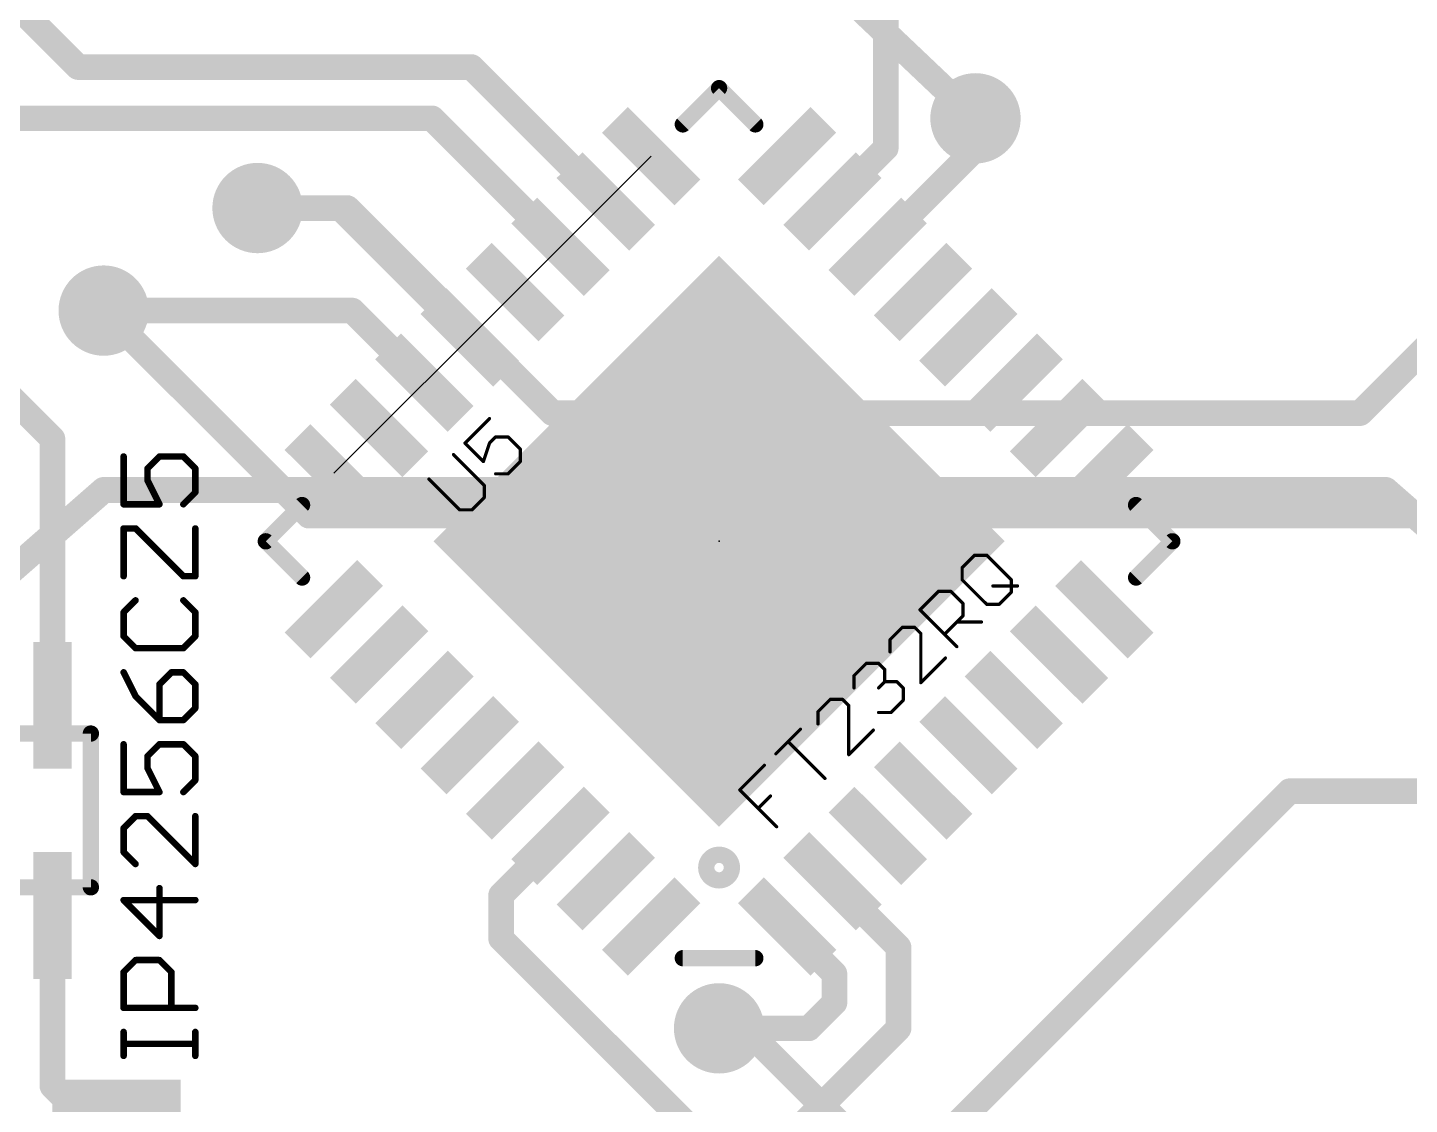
# Model space of a CAD drawing. Extents: x -0.4 to 70.1, y -0.1 to 70.1.
# Drawn here: x 50.01 to 60.78, y 52.91 to 61.31 of the extents above; entities that cross this region are included whole.
import ezdxf

# ---------------------------------------------------------------- set-up
doc = ezdxf.new("R2010")
doc.units = 0
for name, color, linetype in [('1', 22, 'CONTINUOUS'), ('16', 175, 'CONTINUOUS'), ('18', 82, 'CONTINUOUS'), ('19', 53, 'CONTINUOUS'), ('21', 253, 'CONTINUOUS'), ('23', 7, 'CONTINUOUS'), ('25', 253, 'CONTINUOUS'), ('27', 253, 'CONTINUOUS')]:
    doc.layers.add(name, color=color, linetype=linetype)

# ---------------------------------------------------------------- blocks, each defined once
blk = doc.blocks.new('RECT')
blk.add_solid([(-0.5, -0.5), (0.5, -0.5), (-0.5, 0.5), (0.5, 0.5)])
blk = doc.blocks.new('ROUNDV')
at = {"const_width": 0.5}
blk.add_lwpolyline([(0, -0.25, 1), (0, 0.25, 1), (0, -0.25)], format="xyb", dxfattribs=at)

msp = doc.modelspace()

# ---------------------------------------------------------------- linework, layer by layer
at = {"layer": '1', "const_width": 0.2}
for points in [[(56.7, 62.2), (56.7, 60.3678)], [(49.95, 61.45), (50.4, 61)], [(50.4, 61), (53.4678, 61)], [(53.4678, 61), (54.5161, 59.9517)], [(49.8, 60.6), (53.1607, 60.6)], [(53.1607, 60.6), (54.1626, 59.5981)], [(57.4, 60.6), (57.4, 60.3607)], [(56.7, 60.3678), (56.2839, 59.9517)], [(57.4, 60.3607), (56.6374, 59.5981)], [(51.8, 59.9), (52.4464, 59.9)], [(52.4464, 59.9), (53.4555, 58.891)], [(50.6, 59.1), (52.5393, 59.1)], [(52.5393, 59.1), (53.1019, 58.5374)], [(50.2, 58.1), (49.8, 58.5)], [(50.2, 56.02), (50.2, 58.1)], [(59.85, 55.35), (56.8, 52.3)], [(65.2, 55.35), (59.85, 55.35)], [(54.1626, 55.0019), (53.7, 54.5393)], [(56.2839, 54.6483), (56.8, 54.1322)], [(53.7, 54.5393), (53.7, 54.2)], [(50.2, 54.38), (50.2, 53.05)], [(55.9303, 54.2948), (56.3, 53.9251)], [(53.7, 54.2), (55.6, 52.3)], [(56.8, 54.1322), (56.8, 53.5)], [(56.3, 53.9251), (56.3, 53.7)], [(56.3, 53.7), (56.1, 53.5)], [(56.1, 53.5), (55.4, 53.5)], [(56.8, 53.5), (56, 52.7)], [(50.2, 53.05), (50.7, 52.55)]]:
    msp.add_lwpolyline(points, dxfattribs=at)
at = {"layer": '1', "const_width": 0.1}
for points in [[(50.4, 61.05, 1), (50.4, 60.95)], [(50.3646, 60.9646, 1), (50.4354, 61.0354)], [(53.5031, 61.0354, 1), (53.4324, 60.9646)], [(53.4678, 60.95, 1), (53.4678, 61.05)], [(53.196, 60.6354, 1), (53.1253, 60.5646)], [(53.1607, 60.55, 1), (53.1607, 60.65)], [(57.45, 60.6, 1), (57.35, 60.6)], [(56.7354, 60.3324, 1), (56.6646, 60.4031)], [(56.65, 60.3678, 1), (56.75, 60.3678)], [(57.35, 60.3607, 1), (57.45, 60.3607)], [(57.4354, 60.3253, 1), (57.3646, 60.396)], [(54.4808, 59.9163, 1), (54.5515, 59.987)], [(56.2485, 59.987, 1), (56.3192, 59.9163)], [(51.8, 59.95, 1), (51.8, 59.85)], [(52.4818, 59.9354, 1), (52.4111, 59.8646)], [(52.4464, 59.85, 1), (52.4464, 59.95)], [(54.1272, 59.5627, 1), (54.1979, 59.6335)], [(56.6021, 59.6335, 1), (56.6728, 59.5627)], [(50.6, 59.15, 1), (50.6, 59.05)], [(52.5747, 59.1354, 1), (52.504, 59.0646)], [(52.5393, 59.05, 1), (52.5393, 59.15)], [(53.4201, 58.8556, 1), (53.4908, 58.9263)], [(53.0665, 58.5021, 1), (53.1373, 58.5728)], [(50.25, 58.1, 1), (50.15, 58.1)], [(50.1646, 58.0646, 1), (50.2354, 58.1354)], [(50.15, 56.02, 1), (50.25, 56.02)], [(59.85, 55.4, 1), (59.85, 55.3)], [(59.8854, 55.3146, 1), (59.8146, 55.3854)], [(54.1979, 54.9665, 1), (54.1272, 55.0373)], [(56.3192, 54.6837, 1), (56.2485, 54.613)], [(53.75, 54.5393, 1), (53.65, 54.5393)], [(53.6646, 54.5747, 1), (53.7354, 54.504)], [(50.25, 54.38, 1), (50.15, 54.38)], [(55.9657, 54.3301, 1), (55.895, 54.2594)], [(53.7354, 54.2354, 1), (53.6646, 54.1646)], [(53.65, 54.2, 1), (53.75, 54.2)], [(56.85, 54.1322, 1), (56.75, 54.1322)], [(56.7646, 54.0969, 1), (56.8354, 54.1676)], [(56.35, 53.9251, 1), (56.25, 53.9251)], [(56.2646, 53.8898, 1), (56.3354, 53.9605)], [(56.3354, 53.6646, 1), (56.2646, 53.7354)], [(56.25, 53.7, 1), (56.35, 53.7)], [(55.4, 53.55, 1), (55.4, 53.45)], [(56.0646, 53.5354, 1), (56.1354, 53.4646)], [(56.1, 53.45, 1), (56.1, 53.55)], [(56.8354, 53.4646, 1), (56.7646, 53.5354)], [(56.75, 53.5, 1), (56.85, 53.5)], [(50.2354, 53.0854, 1), (50.1646, 53.0146)], [(50.15, 53.05, 1), (50.25, 53.05)]]:
    msp.add_lwpolyline(points, format="xyb", dxfattribs=at)
at = {"layer": '16', "const_width": 0.2}
for points in [[(55.4, 62.5), (57.4, 60.6)], [(52.5, 59.9), (51.8, 59.9)], [(54.1, 58.3), (52.5, 59.9)], [(61.8, 59.7), (60.4, 58.3)], [(52.2, 57.5), (50.6, 59.1)], [(60.4, 58.3), (54.1, 58.3)], [(61.7, 57.5), (52.2, 57.5)], [(55.4, 53.5), (55.6, 53.5)], [(55.6, 53.5), (56.8, 52.3)]]:
    msp.add_lwpolyline(points, dxfattribs=at)
at = {"layer": '16', "const_width": 0.1}
for points in [[(57.3656, 60.5638, 1), (57.4344, 60.6362)], [(51.8, 59.95, 1), (51.8, 59.85)], [(52.5354, 59.9354, 1), (52.4646, 59.8646)], [(52.5, 59.85, 1), (52.5, 59.95)], [(50.6354, 59.1354, 1), (50.5646, 59.0646)], [(54.1, 58.35, 1), (54.1, 58.25)], [(54.0646, 58.2646, 1), (54.1354, 58.3354)], [(60.3646, 58.3354, 1), (60.4354, 58.2646)], [(60.4, 58.25, 1), (60.4, 58.35)], [(52.2, 57.55, 1), (52.2, 57.45)], [(52.1646, 57.4646, 1), (52.2354, 57.5354)], [(55.4, 53.55, 1), (55.4, 53.45)], [(55.6354, 53.5354, 1), (55.5646, 53.4646)], [(55.6, 53.45, 1), (55.6, 53.55)]]:
    msp.add_lwpolyline(points, format="xyb", dxfattribs=at)
at = {"layer": '19'}
for p, q in [((53.809, 59.2445), (54.8697, 60.3052)), ((52.3948, 57.8303), (53.809, 59.2445))]:
    msp.add_line(p, q, dxfattribs=at)
at = {"layer": '21'}
for points, const_width in [([(55.1172, 60.5527), (55.4, 60.8355)], 0.127), ([(55.4, 60.8355), (55.6828, 60.5527)], 0.127), ([(43.35, 51.35), (50.6, 57.7)], 0.2032), ([(50.6, 57.7), (60.6, 57.7)], 0.2032), ([(67.85, 51.35), (60.6, 57.7)], 0.2032), ([(51.8645, 57.3), (52.1473, 57.5828)], 0.127), ([(58.6527, 57.5828), (58.9355, 57.3)], 0.127), ([(52.1473, 57.0172), (51.8645, 57.3)], 0.127), ([(58.9355, 57.3), (58.6527, 57.0172)], 0.127), ([(50.5, 55.8), (48.9, 55.8)], 0.127), ([(50.5, 54.6), (50.5, 55.8)], 0.127), ([(48.9, 54.6), (50.5, 54.6)], 0.127), ([(55.1172, 54.0473), (55.6828, 54.0473)], 0.127)]:
    msp.add_lwpolyline(points, dxfattribs=dict(at, const_width=const_width))
for points, const_width in [([(55.4225, 60.858, 1), (55.3775, 60.8131)], 0.0635), ([(55.4225, 60.8131, 1), (55.3775, 60.858)], 0.0635), ([(55.0947, 60.5751, 1), (55.1396, 60.5302)], 0.0635), ([(55.6604, 60.5302, 1), (55.7053, 60.5751)], 0.0635), ([(50.6, 57.7508, 1), (50.6, 57.6492)], 0.1016), ([(50.6335, 57.6618, 1), (50.5665, 57.7382)], 0.1016), ([(60.6335, 57.7382, 1), (60.5665, 57.6618)], 0.1016), ([(60.6, 57.6492, 1), (60.6, 57.7508)], 0.1016), ([(52.1698, 57.5604, 1), (52.1249, 57.6053)], 0.0635), ([(58.6751, 57.6053, 1), (58.6302, 57.5604)], 0.0635), ([(51.8869, 57.3225, 1), (51.842, 57.2775)], 0.0635), ([(51.842, 57.3225, 1), (51.8869, 57.2775)], 0.0635), ([(58.958, 57.2775, 1), (58.9131, 57.3224)], 0.0635), ([(58.9131, 57.2775, 1), (58.958, 57.3224)], 0.0635), ([(52.1249, 56.9947, 1), (52.1698, 57.0396)], 0.0635), ([(58.6302, 57.0396, 1), (58.6751, 56.9947)], 0.0635), ([(50.5318, 55.8, 1), (50.4682, 55.8)], 0.0635), ([(50.5, 55.7683, 1), (50.5, 55.8318)], 0.0635), ([(55.4, 54.6544, 1), (55.4, 54.8544, 1), (55.4, 54.6544)], 0.127), ([(50.5, 54.5682, 1), (50.5, 54.6318)], 0.0635), ([(50.4682, 54.6, 1), (50.5318, 54.6)], 0.0635), ([(55.1172, 54.0791, 1), (55.1172, 54.0156)], 0.0635), ([(55.6828, 54.0156, 1), (55.6828, 54.0791)], 0.0635)]:
    msp.add_lwpolyline(points, format="xyb", dxfattribs=dict(at, const_width=const_width))
at = {"layer": '23'}
msp.add_point((55.4, 57.3), dxfattribs=at)
at = {"layer": '25', "const_width": 0.0254}
for points in [[(53.6096, 58.2581), (53.4179, 58.0663)], [(53.6096, 58.0663), (53.6575, 58.1142)], [(53.6575, 58.1142), (53.7534, 58.1142)], [(53.7534, 58.1142), (53.8493, 58.0184)], [(53.5681, 57.7372), (53.3285, 57.9769)], [(53.4179, 58.0663), (53.5617, 57.9225)], [(53.5617, 57.9225), (53.6096, 58.0663)], [(53.8493, 58.0184), (53.8493, 57.9225)], [(53.8493, 57.9225), (53.7534, 57.8266)], [(53.1367, 57.7852), (53.3764, 57.5455)], [(53.7534, 57.8266), (53.6575, 57.8266)], [(53.5681, 57.6414), (53.5681, 57.7372)], [(53.3764, 57.5455), (53.4723, 57.5455)], [(53.4723, 57.5455), (53.5681, 57.6414)]]:
    msp.add_lwpolyline(points, dxfattribs=at)
at = {"layer": '25', "const_width": 0.0127}
for points in [[(53.6141, 58.2536, 1), (53.6051, 58.2625)], [(53.6575, 58.1206, 1), (53.6575, 58.1079)], [(53.662, 58.1098, 1), (53.6531, 58.1187)], [(53.7579, 58.1187, 1), (53.7489, 58.1098)], [(53.7534, 58.1079, 1), (53.7534, 58.1206)], [(53.333, 57.9814, 1), (53.324, 57.9724)], [(53.4224, 58.0708, 1), (53.4134, 58.0618)], [(53.4134, 58.0708, 1), (53.4224, 58.0618)], [(53.6051, 58.0708, 1), (53.6141, 58.0618)], [(53.6156, 58.0643, 1), (53.6036, 58.0683)], [(53.8556, 58.0184, 1), (53.8429, 58.0184)], [(53.8448, 58.0139, 1), (53.8538, 58.0229)], [(53.5557, 57.9245, 1), (53.5677, 57.9205)], [(53.5572, 57.918, 1), (53.5662, 57.927)], [(53.8429, 57.9225, 1), (53.8556, 57.9225)], [(53.8538, 57.918, 1), (53.8448, 57.927)], [(53.1412, 57.7897, 1), (53.1322, 57.7807)], [(53.6575, 57.833, 1), (53.6575, 57.8203)], [(53.7489, 57.8311, 1), (53.7579, 57.8221)], [(53.7534, 57.8203, 1), (53.7534, 57.833)], [(53.5745, 57.7372, 1), (53.5618, 57.7372)], [(53.5637, 57.7327, 1), (53.5726, 57.7417)], [(53.3764, 57.5518, 1), (53.3764, 57.5391)], [(53.3719, 57.541, 1), (53.3809, 57.55)], [(53.4678, 57.55, 1), (53.4768, 57.541)], [(53.4723, 57.5391, 1), (53.4723, 57.5518)], [(53.5618, 57.6414, 1), (53.5745, 57.6414)], [(53.5726, 57.6369, 1), (53.5637, 57.6459)]]:
    msp.add_lwpolyline(points, format="xyb", dxfattribs=at)
at = {"layer": '27'}
for points, const_width in [([(50.7553, 57.9616), (50.7553, 57.5888)], 0.0508), ([(50.9417, 57.8684), (51.035, 57.9616)], 0.0508), ([(51.035, 57.9616), (51.2214, 57.9616)], 0.0508), ([(51.2214, 57.9616), (51.3146, 57.8684)], 0.0508), ([(50.9417, 57.7752), (50.9417, 57.8684)], 0.0508), ([(51.3146, 57.8684), (51.3146, 57.682)], 0.0508), ([(51.035, 57.5888), (50.9417, 57.7752)], 0.0508), ([(51.3146, 57.682), (51.2214, 57.5888)], 0.0508), ([(50.7553, 57.5888), (51.035, 57.5888)], 0.0508), ([(50.7553, 57.0275), (50.7553, 57.4003)], 0.0508), ([(50.7553, 57.4003), (50.8485, 57.4003)], 0.0508), ([(50.8485, 57.4003), (51.2214, 57.0275)], 0.0508), ([(51.3146, 57.0275), (51.3146, 57.4003)], 0.0508), ([(57.2962, 57.0953), (57.392, 57.1912)], 0.0254), ([(57.392, 57.1912), (57.4879, 57.1912)], 0.0254), ([(57.4879, 57.1912), (57.6797, 56.9994)], 0.0254), ([(51.2214, 57.0275), (51.3146, 57.0275)], 0.0508), ([(57.2962, 56.9994), (57.2962, 57.0953)], 0.0254), ([(56.9671, 56.7662), (57.1109, 56.91)], 0.0254), ([(57.1109, 56.91), (57.2068, 56.91)], 0.0254), ([(57.2068, 56.91), (57.3026, 56.8141)], 0.0254), ([(57.4879, 56.8077), (57.2962, 56.9994)], 0.0254), ([(57.5359, 56.9515), (57.7276, 56.9515)], 0.0254), ([(57.6797, 56.9035), (57.5838, 56.8077)], 0.0254), ([(57.6797, 56.9994), (57.6797, 56.9035)], 0.0254), ([(50.8485, 56.839), (50.7553, 56.7458)], 0.0508), ([(51.3146, 56.7458), (51.2214, 56.839)], 0.0508), ([(57.3026, 56.8141), (57.3026, 56.7183)], 0.0254), ([(57.5838, 56.8077), (57.4879, 56.8077)], 0.0254), ([(50.7553, 56.7458), (50.7553, 56.5594)], 0.0508), ([(51.3146, 56.5594), (51.3146, 56.7458)], 0.0508), ([(57.2547, 56.4786), (56.9671, 56.7662)], 0.0254), ([(57.3026, 56.7183), (57.1588, 56.5745)], 0.0254), ([(50.7553, 56.5594), (50.8485, 56.4662)], 0.0508), ([(51.2214, 56.4662), (51.3146, 56.5594)], 0.0508), ([(56.8298, 56.6289), (56.7339, 56.533)], 0.0254), ([(56.9256, 56.6289), (56.8298, 56.6289)], 0.0254), ([(56.9736, 56.5809), (56.9256, 56.6289)], 0.0254), ([(56.9736, 56.1975), (56.9736, 56.5809)], 0.0254), ([(57.2547, 56.6703), (57.4465, 56.6703)], 0.0254), ([(50.8485, 56.4662), (51.2214, 56.4662)], 0.0508), ([(56.7339, 56.533), (56.7339, 56.4371)], 0.0254), ([(57.1653, 56.3892), (56.9736, 56.1975)], 0.0254), ([(50.7553, 56.2777), (50.8485, 56.0913)], 0.0508), ([(51.1282, 56.2777), (51.035, 56.1845)], 0.0508), ([(51.2214, 56.2777), (51.1282, 56.2777)], 0.0508), ([(51.3146, 56.1845), (51.2214, 56.2777)], 0.0508), ([(56.4528, 56.2519), (56.5486, 56.3477)], 0.0254), ([(56.4528, 56.156), (56.4528, 56.2519)], 0.0254), ([(56.5486, 56.3477), (56.6445, 56.3477)], 0.0254), ([(56.6445, 56.3477), (56.6924, 56.2998)], 0.0254), ([(56.6924, 56.2998), (56.6924, 56.2039)], 0.0254), ([(51.035, 56.1845), (51.035, 55.9048)], 0.0508), ([(51.3146, 55.9981), (51.3146, 56.1845)], 0.0508), ([(56.6924, 56.2039), (56.6445, 56.156)], 0.0254), ([(56.6924, 56.2039), (56.7883, 56.2039)], 0.0254), ([(56.7883, 56.2039), (56.8362, 56.156)], 0.0254), ([(56.8362, 56.156), (56.8362, 56.0601)], 0.0254), ([(50.8485, 56.0913), (51.035, 55.9048)], 0.0508), ([(56.2675, 56.0666), (56.1716, 55.9707)], 0.0254), ([(56.3634, 56.0666), (56.2675, 56.0666)], 0.0254), ([(56.4113, 56.0187), (56.3634, 56.0666)], 0.0254), ([(56.8362, 56.0601), (56.7404, 55.9642)], 0.0254), ([(51.2214, 55.9048), (51.3146, 55.9981)], 0.0508), ([(56.1716, 55.9707), (56.1716, 55.8749)], 0.0254), ([(56.4113, 55.6352), (56.4113, 56.0187)], 0.0254), ([(56.7404, 55.9642), (56.6445, 55.9642)], 0.0254), ([(51.035, 55.9048), (51.2214, 55.9048)], 0.0508), ([(55.8425, 55.6416), (56.0343, 55.8334)], 0.0254), ([(56.603, 55.8269), (56.4113, 55.6352)], 0.0254), ([(50.7553, 55.7164), (50.7553, 55.3435)], 0.0508), ([(50.9417, 55.6232), (51.035, 55.7164)], 0.0508), ([(51.035, 55.7164), (51.2214, 55.7164)], 0.0508), ([(51.2214, 55.7164), (51.3146, 55.6232)], 0.0508), ([(56.226, 55.4499), (55.9384, 55.7375)], 0.0254), ([(50.9417, 55.53), (50.9417, 55.6232)], 0.0508), ([(51.3146, 55.6232), (51.3146, 55.4367)], 0.0508), ([(51.035, 55.3435), (50.9417, 55.53)], 0.0508), ([(55.5614, 55.3605), (55.7531, 55.5522)], 0.0254), ([(51.3146, 55.4367), (51.2214, 55.3435)], 0.0508), ([(50.7553, 55.3435), (51.035, 55.3435)], 0.0508), ([(55.849, 55.0729), (55.5614, 55.3605)], 0.0254), ([(55.7052, 55.2167), (55.8011, 55.3126)], 0.0254), ([(50.8485, 55.1551), (50.7553, 55.0619)], 0.0508), ([(50.7553, 55.0619), (50.7553, 54.8754)], 0.0508), ([(50.9417, 55.1551), (50.8485, 55.1551)], 0.0508), ([(51.3146, 54.7822), (50.9417, 55.1551)], 0.0508), ([(51.3146, 55.1551), (51.3146, 54.7822)], 0.0508), ([(50.7553, 54.8754), (50.8485, 54.7822)], 0.0508), ([(51.035, 54.2209), (51.035, 54.5938)], 0.0508), ([(51.3146, 54.5006), (50.7553, 54.5006)], 0.0508), ([(50.7553, 54.5006), (51.035, 54.2209)], 0.0508), ([(50.7553, 53.9392), (50.8485, 54.0325)], 0.0508), ([(50.8485, 54.0325), (51.035, 54.0325)], 0.0508), ([(51.035, 54.0325), (51.1282, 53.9392)], 0.0508), ([(50.7553, 53.6596), (50.7553, 53.9392)], 0.0508), ([(51.1282, 53.9392), (51.1282, 53.6596)], 0.0508), ([(51.3146, 53.6596), (50.7553, 53.6596)], 0.0508), ([(50.7553, 53.2854), (50.7553, 53.4718)], 0.0508), ([(51.3146, 53.2854), (51.3146, 53.4718)], 0.0508), ([(51.3146, 53.3786), (50.7553, 53.3786)], 0.0508)]:
    msp.add_lwpolyline(points, dxfattribs=dict(at, const_width=const_width))
for points, const_width in [([(50.768, 57.9616, 1), (50.7426, 57.9616)], 0.0254), ([(51.035, 57.9743, 1), (51.035, 57.9489)], 0.0254), ([(51.0439, 57.9526, 1), (51.026, 57.9706)], 0.0254), ([(51.2304, 57.9706, 1), (51.2124, 57.9526)], 0.0254), ([(51.2214, 57.9489, 1), (51.2214, 57.9743)], 0.0254), ([(50.9545, 57.8684, 1), (50.929, 57.8684)], 0.0254), ([(50.9328, 57.8774, 1), (50.9507, 57.8594)], 0.0254), ([(51.3273, 57.8684, 1), (51.3019, 57.8684)], 0.0254), ([(51.3056, 57.8594, 1), (51.3236, 57.8774)], 0.0254), ([(50.9531, 57.7809, 1), (50.9304, 57.7695)], 0.0254), ([(50.929, 57.7752, 1), (50.9545, 57.7752)], 0.0254), ([(51.3019, 57.682, 1), (51.3273, 57.682)], 0.0254), ([(51.3236, 57.673, 1), (51.3056, 57.691)], 0.0254), ([(50.7553, 57.6015, 1), (50.7553, 57.5761)], 0.0254), ([(50.7426, 57.5888, 1), (50.768, 57.5888)], 0.0254), ([(51.0236, 57.5831, 1), (51.0463, 57.5945)], 0.0254), ([(51.035, 57.5761, 1), (51.035, 57.6015)], 0.0254), ([(51.2124, 57.5978, 1), (51.2304, 57.5798)], 0.0254), ([(50.768, 57.4003, 1), (50.7426, 57.4003)], 0.0254), ([(50.7553, 57.413, 1), (50.7553, 57.3876)], 0.0254), ([(50.8575, 57.4093, 1), (50.8396, 57.3913)], 0.0254), ([(50.8485, 57.3876, 1), (50.8485, 57.413)], 0.0254), ([(51.3273, 57.4003, 1), (51.3019, 57.4003)], 0.0254), ([(57.392, 57.1975, 1), (57.392, 57.1848)], 0.0127), ([(57.3965, 57.1867, 1), (57.3876, 57.1956)], 0.0127), ([(57.4924, 57.1956, 1), (57.4834, 57.1867)], 0.0127), ([(57.4879, 57.1848, 1), (57.4879, 57.1975)], 0.0127), ([(50.7426, 57.0275, 1), (50.768, 57.0275)], 0.0254), ([(51.2214, 57.0402, 1), (51.2214, 57.0148)], 0.0254), ([(51.2124, 57.0185, 1), (51.2304, 57.0364)], 0.0254), ([(51.3019, 57.0275, 1), (51.3273, 57.0275)], 0.0254), ([(51.3146, 57.0148, 1), (51.3146, 57.0402)], 0.0254), ([(57.3025, 57.0953, 1), (57.2898, 57.0953)], 0.0127), ([(57.2917, 57.0998, 1), (57.3007, 57.0908)], 0.0127), ([(57.1109, 56.9164, 1), (57.1109, 56.9037)], 0.0127), ([(57.1154, 56.9055, 1), (57.1064, 56.9145)], 0.0127), ([(57.2113, 56.9145, 1), (57.2023, 56.9055)], 0.0127), ([(57.2068, 56.9037, 1), (57.2068, 56.9164)], 0.0127), ([(57.3007, 57.0039, 1), (57.2917, 56.9949)], 0.0127), ([(57.2898, 56.9994, 1), (57.3025, 56.9994)], 0.0127), ([(57.5359, 56.9578, 1), (57.5359, 56.9451)], 0.0127), ([(57.686, 56.9994, 1), (57.6733, 56.9994)], 0.0127), ([(57.6733, 56.9035, 1), (57.686, 56.9035)], 0.0127), ([(57.6752, 56.9949, 1), (57.6841, 57.0039)], 0.0127), ([(57.6841, 56.8991, 1), (57.6752, 56.908)], 0.0127), ([(57.7276, 56.9451, 1), (57.7276, 56.9578)], 0.0127), ([(50.8575, 56.83, 1), (50.8396, 56.848)], 0.0254), ([(51.2304, 56.848, 1), (51.2124, 56.83)], 0.0254), ([(57.309, 56.8141, 1), (57.2963, 56.8141)], 0.0127), ([(57.2982, 56.8097, 1), (57.3071, 56.8186)], 0.0127), ([(57.4879, 56.814, 1), (57.4879, 56.8013)], 0.0127), ([(57.4834, 56.8032, 1), (57.4924, 56.8122)], 0.0127), ([(57.5793, 56.8122, 1), (57.5883, 56.8032)], 0.0127), ([(57.5838, 56.8013, 1), (57.5838, 56.814)], 0.0127), ([(50.768, 56.7458, 1), (50.7426, 56.7458)], 0.0254), ([(50.7463, 56.7548, 1), (50.7643, 56.7368)], 0.0254), ([(51.3273, 56.7458, 1), (51.3019, 56.7458)], 0.0254), ([(51.3056, 56.7368, 1), (51.3236, 56.7548)], 0.0254), ([(56.9716, 56.7707, 1), (56.9626, 56.7617)], 0.0127), ([(56.9626, 56.7707, 1), (56.9716, 56.7617)], 0.0127), ([(57.2963, 56.7183, 1), (57.309, 56.7183)], 0.0127), ([(57.3071, 56.7138, 1), (57.2982, 56.7228)], 0.0127), ([(50.7643, 56.5683, 1), (50.7463, 56.5504)], 0.0254), ([(51.3236, 56.5504, 1), (51.3056, 56.5683)], 0.0254), ([(56.8298, 56.6352, 1), (56.8298, 56.6225)], 0.0127), ([(56.8343, 56.6244, 1), (56.8253, 56.6334)], 0.0127), ([(56.9301, 56.6334, 1), (56.9211, 56.6244)], 0.0127), ([(56.9256, 56.6225, 1), (56.9256, 56.6352)], 0.0127), ([(56.9799, 56.5809, 1), (56.9672, 56.5809)], 0.0127), ([(56.9691, 56.5764, 1), (56.9781, 56.5854)], 0.0127), ([(57.1544, 56.579, 1), (57.1633, 56.57)], 0.0127), ([(57.2547, 56.6767, 1), (57.2547, 56.664)], 0.0127), ([(57.4465, 56.664, 1), (57.4465, 56.6767)], 0.0127), ([(50.7426, 56.5594, 1), (50.768, 56.5594)], 0.0254), ([(50.8485, 56.4789, 1), (50.8485, 56.4535)], 0.0254), ([(50.8396, 56.4572, 1), (50.8575, 56.4751)], 0.0254), ([(51.2124, 56.4751, 1), (51.2304, 56.4572)], 0.0254), ([(51.2214, 56.4535, 1), (51.2214, 56.4789)], 0.0254), ([(51.3019, 56.5594, 1), (51.3273, 56.5594)], 0.0254), ([(56.7402, 56.533, 1), (56.7275, 56.533)], 0.0127), ([(56.7294, 56.5375, 1), (56.7384, 56.5285)], 0.0127), ([(57.2502, 56.4741, 1), (57.2592, 56.4831)], 0.0127), ([(56.7275, 56.4371, 1), (56.7402, 56.4371)], 0.0127), ([(57.1698, 56.3847, 1), (57.1608, 56.3937)], 0.0127), ([(50.7667, 56.2834, 1), (50.744, 56.272)], 0.0254), ([(51.1282, 56.2904, 1), (51.1282, 56.265)], 0.0254), ([(51.1372, 56.2687, 1), (51.1192, 56.2867)], 0.0254), ([(51.2304, 56.2867, 1), (51.2124, 56.2687)], 0.0254), ([(51.2214, 56.265, 1), (51.2214, 56.2904)], 0.0254), ([(56.4591, 56.2519, 1), (56.4464, 56.2519)], 0.0127), ([(56.4483, 56.2564, 1), (56.4572, 56.2474)], 0.0127), ([(56.5486, 56.3541, 1), (56.5486, 56.3414)], 0.0127), ([(56.5531, 56.3432, 1), (56.5441, 56.3522)], 0.0127), ([(56.649, 56.3522, 1), (56.64, 56.3432)], 0.0127), ([(56.6445, 56.3414, 1), (56.6445, 56.3541)], 0.0127), ([(56.6988, 56.2998, 1), (56.6861, 56.2998)], 0.0127), ([(56.6879, 56.2953, 1), (56.6969, 56.3043)], 0.0127), ([(51.0477, 56.1845, 1), (51.0223, 56.1845)], 0.0254), ([(51.026, 56.1935, 1), (51.0439, 56.1755)], 0.0254), ([(51.3273, 56.1845, 1), (51.3019, 56.1845)], 0.0254), ([(51.3056, 56.1755, 1), (51.3236, 56.1935)], 0.0254), ([(56.4464, 56.156, 1), (56.4591, 56.156)], 0.0127), ([(56.64, 56.1605, 1), (56.649, 56.1515)], 0.0127), ([(56.6924, 56.2103, 1), (56.6924, 56.1976)], 0.0127), ([(56.6861, 56.2039, 1), (56.6988, 56.2039)], 0.0127), ([(56.6969, 56.1994, 1), (56.6879, 56.2084)], 0.0127), ([(56.7928, 56.2084, 1), (56.7838, 56.1994)], 0.0127), ([(56.7883, 56.1976, 1), (56.7883, 56.2103)], 0.0127), ([(56.8426, 56.156, 1), (56.8299, 56.156)], 0.0127), ([(56.8317, 56.1515, 1), (56.8407, 56.1605)], 0.0127), ([(56.9691, 56.2019, 1), (56.9781, 56.193)], 0.0127), ([(56.9672, 56.1975, 1), (56.9799, 56.1975)], 0.0127), ([(50.8575, 56.1002, 1), (50.8396, 56.0823)], 0.0254), ([(50.8372, 56.0856, 1), (50.8599, 56.0969)], 0.0254), ([(56.2675, 56.0729, 1), (56.2675, 56.0602)], 0.0127), ([(56.272, 56.0621, 1), (56.263, 56.0711)], 0.0127), ([(56.3678, 56.0711, 1), (56.3589, 56.0621)], 0.0127), ([(56.3634, 56.0602, 1), (56.3634, 56.0729)], 0.0127), ([(56.8299, 56.0601, 1), (56.8426, 56.0601)], 0.0127), ([(56.8407, 56.0556, 1), (56.8317, 56.0646)], 0.0127), ([(51.3019, 55.9981, 1), (51.3273, 55.9981)], 0.0254), ([(51.3236, 55.9891, 1), (51.3056, 56.007)], 0.0254), ([(56.1671, 55.9752, 1), (56.1761, 55.9662)], 0.0127), ([(56.178, 55.9707, 1), (56.1653, 55.9707)], 0.0127), ([(56.4176, 56.0187, 1), (56.4049, 56.0187)], 0.0127), ([(56.4068, 56.0142, 1), (56.4158, 56.0231)], 0.0127), ([(56.6445, 55.9706, 1), (56.6445, 55.9579)], 0.0127), ([(56.7359, 55.9687, 1), (56.7449, 55.9598)], 0.0127), ([(56.7404, 55.9579, 1), (56.7404, 55.9706)], 0.0127), ([(51.035, 55.9175, 1), (51.035, 55.8921)], 0.0254), ([(51.0223, 55.9048, 1), (51.0477, 55.9048)], 0.0254), ([(51.026, 55.8959, 1), (51.0439, 55.9138)], 0.0254), ([(51.2124, 55.9138, 1), (51.2304, 55.8959)], 0.0254), ([(51.2214, 55.8921, 1), (51.2214, 55.9175)], 0.0254), ([(56.0388, 55.8289, 1), (56.0298, 55.8379)], 0.0127), ([(56.1653, 55.8749, 1), (56.178, 55.8749)], 0.0127), ([(56.6075, 55.8224, 1), (56.5985, 55.8314)], 0.0127), ([(50.768, 55.7164, 1), (50.7426, 55.7164)], 0.0254), ([(51.035, 55.7291, 1), (51.035, 55.7037)], 0.0254), ([(51.0439, 55.7074, 1), (51.026, 55.7254)], 0.0254), ([(51.2304, 55.7254, 1), (51.2124, 55.7074)], 0.0254), ([(51.2214, 55.7037, 1), (51.2214, 55.7291)], 0.0254), ([(55.9429, 55.742, 1), (55.9339, 55.733)], 0.0127), ([(50.9545, 55.6232, 1), (50.929, 55.6232)], 0.0254), ([(50.9328, 55.6322, 1), (50.9507, 55.6142)], 0.0254), ([(51.3273, 55.6232, 1), (51.3019, 55.6232)], 0.0254), ([(51.3056, 55.6142, 1), (51.3236, 55.6322)], 0.0254), ([(55.838, 55.6461, 1), (55.847, 55.6372)], 0.0127), ([(56.4068, 55.6397, 1), (56.4158, 55.6307)], 0.0127), ([(56.4049, 55.6352, 1), (56.4176, 55.6352)], 0.0127), ([(50.929, 55.53, 1), (50.9545, 55.53)], 0.0254), ([(50.9531, 55.5356, 1), (50.9304, 55.5243)], 0.0254), ([(55.7576, 55.5478, 1), (55.7486, 55.5567)], 0.0127), ([(51.3019, 55.4367, 1), (51.3273, 55.4367)], 0.0254), ([(51.3236, 55.4278, 1), (51.3056, 55.4457)], 0.0254), ([(56.2215, 55.4454, 1), (56.2305, 55.4544)], 0.0127), ([(50.7553, 55.3562, 1), (50.7553, 55.3308)], 0.0254), ([(50.7426, 55.3435, 1), (50.768, 55.3435)], 0.0254), ([(51.0236, 55.3379, 1), (51.0463, 55.3492)], 0.0254), ([(51.035, 55.3308, 1), (51.035, 55.3562)], 0.0254), ([(51.2124, 55.3525, 1), (51.2304, 55.3346)], 0.0254), ([(55.5659, 55.365, 1), (55.5569, 55.356)], 0.0127), ([(55.5569, 55.365, 1), (55.5659, 55.356)], 0.0127), ([(55.8056, 55.3081, 1), (55.7966, 55.3171)], 0.0127), ([(55.7007, 55.2212, 1), (55.7097, 55.2122)], 0.0127), ([(50.768, 55.0619, 1), (50.7426, 55.0619)], 0.0254), ([(50.7463, 55.0708, 1), (50.7643, 55.0529)], 0.0254), ([(50.8485, 55.1678, 1), (50.8485, 55.1424)], 0.0254), ([(50.8575, 55.1461, 1), (50.8396, 55.1641)], 0.0254), ([(50.9507, 55.1641, 1), (50.9328, 55.1461)], 0.0254), ([(50.9417, 55.1424, 1), (50.9417, 55.1678)], 0.0254), ([(51.3273, 55.1551, 1), (51.3019, 55.1551)], 0.0254), ([(55.8445, 55.0684, 1), (55.8535, 55.0774)], 0.0127), ([(50.7643, 54.8844, 1), (50.7463, 54.8665)], 0.0254), ([(50.7426, 54.8754, 1), (50.768, 54.8754)], 0.0254), ([(50.8396, 54.7732, 1), (50.8575, 54.7912)], 0.0254), ([(51.3019, 54.7822, 1), (51.3273, 54.7822)], 0.0254), ([(51.3056, 54.7732, 1), (51.3236, 54.7912)], 0.0254), ([(51.0477, 54.5938, 1), (51.0223, 54.5938)], 0.0254), ([(50.7553, 54.5133, 1), (50.7553, 54.4879)], 0.0254), ([(50.7643, 54.5095, 1), (50.7463, 54.4916)], 0.0254), ([(51.3146, 54.4879, 1), (51.3146, 54.5133)], 0.0254), ([(51.0223, 54.2209, 1), (51.0477, 54.2209)], 0.0254), ([(51.026, 54.2119, 1), (51.0439, 54.2299)], 0.0254), ([(50.8485, 54.0452, 1), (50.8485, 54.0198)], 0.0254), ([(50.8575, 54.0235, 1), (50.8396, 54.0414)], 0.0254), ([(51.0439, 54.0414, 1), (51.026, 54.0235)], 0.0254), ([(51.035, 54.0198, 1), (51.035, 54.0452)], 0.0254), ([(50.768, 53.9392, 1), (50.7426, 53.9392)], 0.0254), ([(50.7463, 53.9482, 1), (50.7643, 53.9303)], 0.0254), ([(51.1409, 53.9392, 1), (51.1155, 53.9392)], 0.0254), ([(51.1192, 53.9303, 1), (51.1372, 53.9482)], 0.0254), ([(50.7553, 53.6723, 1), (50.7553, 53.6469)], 0.0254), ([(50.7426, 53.6596, 1), (50.768, 53.6596)], 0.0254), ([(51.1155, 53.6596, 1), (51.1409, 53.6596)], 0.0254), ([(51.3146, 53.6469, 1), (51.3146, 53.6723)], 0.0254), ([(50.768, 53.4718, 1), (50.7426, 53.4718)], 0.0254), ([(51.3273, 53.4718, 1), (51.3019, 53.4718)], 0.0254), ([(50.7553, 53.3913, 1), (50.7553, 53.3659)], 0.0254), ([(51.3146, 53.3659, 1), (51.3146, 53.3913)], 0.0254), ([(50.7426, 53.2854, 1), (50.768, 53.2854)], 0.0254), ([(51.3019, 53.2854, 1), (51.3273, 53.2854)], 0.0254)]:
    msp.add_lwpolyline(points, format="xyb", dxfattribs=dict(at, const_width=const_width))

# ---------------------------------------------------------------- block references
at = {"layer": '1'}
for p, xscale, yscale, rotation in [((54.8697, 60.3052), 0.8, 0.2846, 315), ((55.9303, 60.3052), 0.8, 0.2846, 225), ((54.5161, 59.9517), 0.8, 0.2846, 315), ((56.2839, 59.9517), 0.8, 0.2846, 225), ((54.1626, 59.5981), 0.8, 0.2846, 315), ((56.6374, 59.5981), 0.8, 0.2846, 225), ((53.809, 59.2445), 0.8, 0.2846, 315), ((56.991, 59.2445), 0.8, 0.2846, 225), ((55.4, 57.3), 3.15, 3.15, 45), ((53.4555, 58.891), 0.8, 0.2846, 315), ((57.3445, 58.891), 0.8, 0.2846, 225), ((53.1019, 58.5374), 0.8, 0.2846, 315), ((57.6981, 58.5374), 0.8, 0.2846, 225), ((52.7483, 58.1839), 0.8, 0.2846, 315), ((58.0517, 58.1839), 0.8, 0.2846, 225), ((52.3948, 57.8303), 0.8, 0.2846, 315), ((58.4052, 57.8303), 0.8, 0.2846, 225), ((52.3948, 56.7697), 0.8, 0.2846, 45), ((58.4052, 56.7697), 0.8, 0.2846, 135), ((52.7483, 56.4161), 0.8, 0.2846, 45), ((58.0517, 56.4161), 0.8, 0.2846, 135), ((50.2, 56.02), 0.99, 0.3, 90), ((53.1019, 56.0626), 0.8, 0.2846, 45), ((57.6981, 56.0626), 0.8, 0.2846, 135), ((53.4555, 55.709), 0.8, 0.2846, 45), ((57.3445, 55.709), 0.8, 0.2846, 135), ((53.809, 55.3555), 0.8, 0.2846, 45), ((56.991, 55.3555), 0.8, 0.2846, 135), ((54.1626, 55.0019), 0.8, 0.2846, 45), ((56.6374, 55.0019), 0.8, 0.2846, 135), ((54.5161, 54.6483), 0.8, 0.2846, 45), ((56.2839, 54.6483), 0.8, 0.2846, 135), ((50.2, 54.38), 0.99, 0.3, 90), ((54.8697, 54.2948), 0.8, 0.2846, 45), ((55.9303, 54.2948), 0.8, 0.2846, 135)]:
    msp.add_blockref('RECT', p, dxfattribs=dict(at, xscale=xscale, yscale=yscale, rotation=rotation))
at = {"layer": '1', "xscale": 1.1, "rotation": 270}
msp.add_blockref('RECT', (50.7, 52.55), dxfattribs=at)
at = {"layer": '18', "xscale": 0.7048, "yscale": 0.7048}
for p in [(57.4, 60.6), (57.4, 60.6), (51.8, 59.9), (51.8, 59.9), (50.6, 59.1), (50.6, 59.1), (55.4, 53.5), (55.4, 53.5)]:
    msp.add_blockref('ROUNDV', p, dxfattribs=at)

doc.saveas('drawing.dxf')
